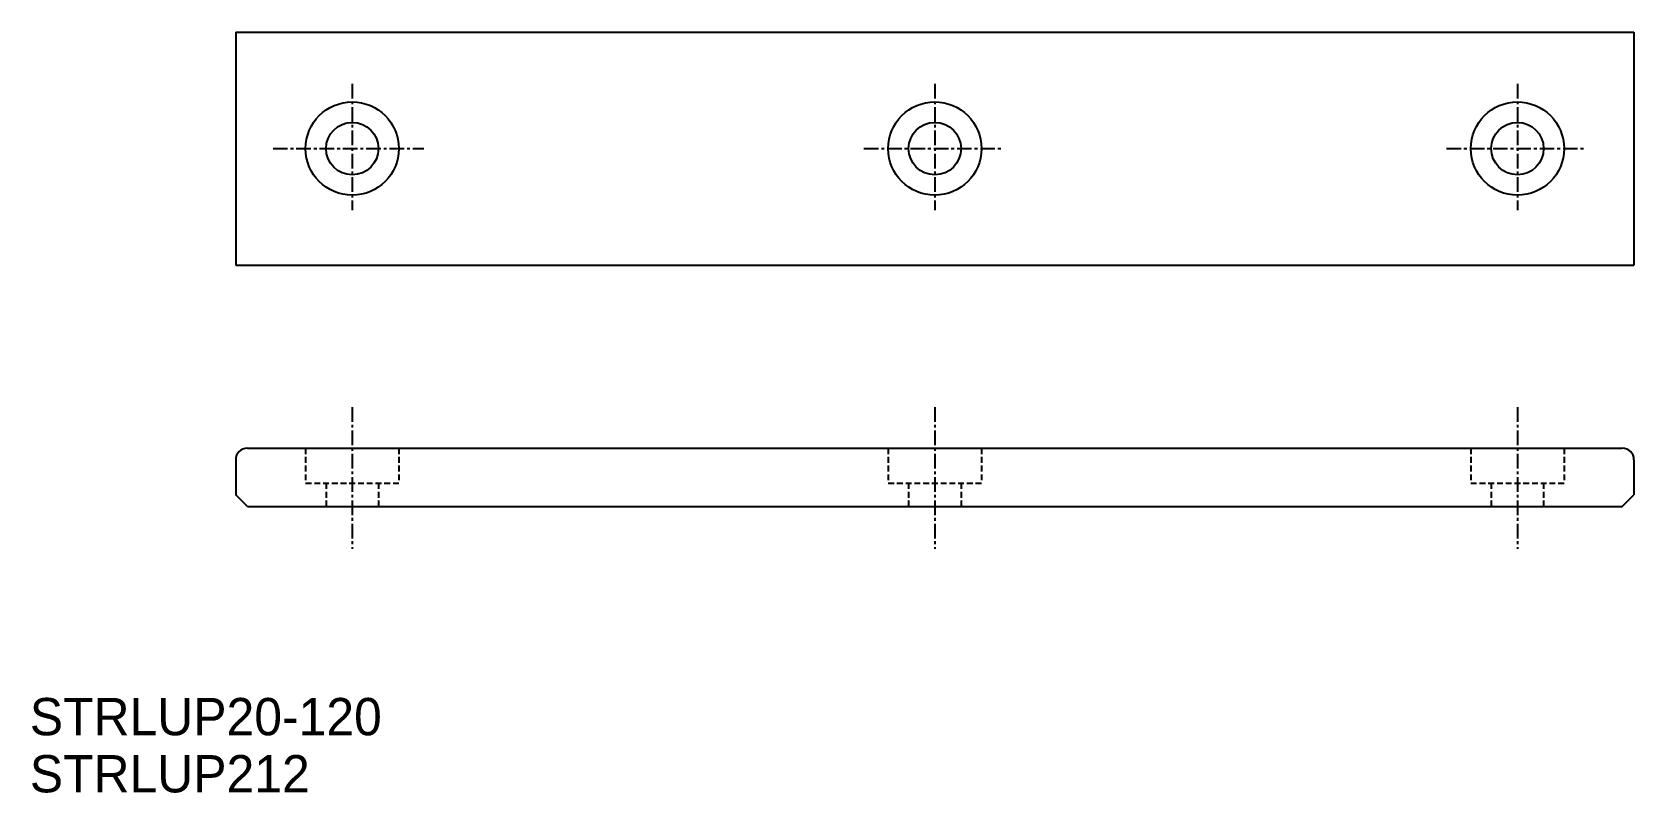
# Model space of a CAD drawing. Extents: x -7 to 130, y 15 to 80.
import ezdxf

# ---------------------------------------------------------------- set-up
doc = ezdxf.new("R2010")
doc.units = 0
doc.linetypes.add('CENTER', pattern=[2, 1.25, -0.25, 0.25, -0.25])
doc.linetypes.add('DASHED', pattern=[0.75, 0.5, -0.25])
doc.layers.get('0').update_dxf_attribs({"linetype": 'CONTINUOUS'})
doc.layers.add('CENTER', color=1, linetype='CENTER')

msp = doc.modelspace()

# ---------------------------------------------------------------- linework, layer by layer
at = {"color": 7, "linetype": 'CONTINUOUS'}
for p, q in [((10, 80), (130, 80)), ((10, 80), (10, 60)), ((130, 80), (130, 60)), ((10, 60), (130, 60)), ((11, 44.3), (129, 44.3)), ((10, 43.3), (10, 40.3)), ((130, 43.3), (130, 40.3)), ((11, 39.3), (10, 40.3)), ((129, 39.3), (130, 40.3)), ((11, 39.3), (129, 39.3))]:
    msp.add_line(p, q, dxfattribs=at)
at = {"color": 3, "linetype": 'DASHED'}
for p, q in [((16, 44.3), (16, 41.3)), ((24, 44.3), (24, 41.3)), ((66, 44.3), (66, 41.3)), ((74, 44.3), (74, 41.3)), ((116, 44.3), (116, 41.3)), ((124, 44.3), (124, 41.3)), ((16, 41.3), (24, 41.3)), ((17.75, 41.3), (17.75, 39.3)), ((22.25, 41.3), (22.25, 39.3)), ((66, 41.3), (74, 41.3)), ((67.75, 41.3), (67.75, 39.3)), ((72.25, 41.3), (72.25, 39.3)), ((116, 41.3), (124, 41.3)), ((117.75, 41.3), (117.75, 39.3)), ((122.25, 41.3), (122.25, 39.3))]:
    msp.add_line(p, q, dxfattribs=at)
at = {"color": 7, "linetype": 'CONTINUOUS'}
for centre, radius in [((20, 70), 4), ((70, 70), 4), ((120, 70), 4), ((20, 70), 2.25), ((70, 70), 2.25), ((120, 70), 2.25)]:
    msp.add_circle(centre, radius, dxfattribs=at)
for centre, start, end in [((11, 43.3), 90, 180), ((129, 43.3), 0, 90)]:
    msp.add_arc(centre, 1, start, end, dxfattribs=at)
at = {"layer": 'CENTER', "color": 1, "linetype": 'CENTER'}
for p, q in [((20, 75.55), (20, 64.72)), ((70, 75.55), (70, 64.72)), ((120, 75.55), (120, 64.72)), ((13.2, 70), (26.13, 70)), ((63.91, 70), (75.73, 70)), ((113.91, 70), (125.73, 70)), ((20, 47.81), (20, 35.67)), ((70, 47.81), (70, 35.67)), ((120, 47.81), (120, 35.67))]:
    msp.add_line(p, q, dxfattribs=at)

# ---------------------------------------------------------------- texts
at = {"color": 7, "linetype": 'CONTINUOUS'}
for s, p in [('STRLUP20-120', (-7.67, 19.67)), ('STRLUP212', (-7.67, 14.77))]:
    msp.add_text(s, height=3.2, dxfattribs=at).set_placement(p)

doc.saveas('drawing.dxf')
